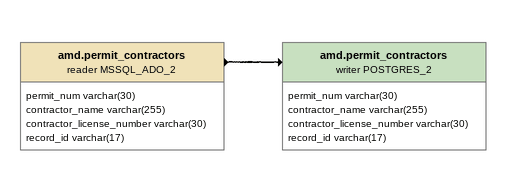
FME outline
amd.permit_contractors (reader MSSQL_ADO_2)
    attributes: permit_num varchar(30), contractor_name varchar(255), contractor_license_number varchar(30), record_id varchar(17)
    -> amd.permit_contractors (writer POSTGRES_2)
amd.permit_contractors (writer POSTGRES_2)
    attributes: permit_num varchar(30), contractor_name varchar(255), contractor_license_number varchar(30), record_id varchar(17)
